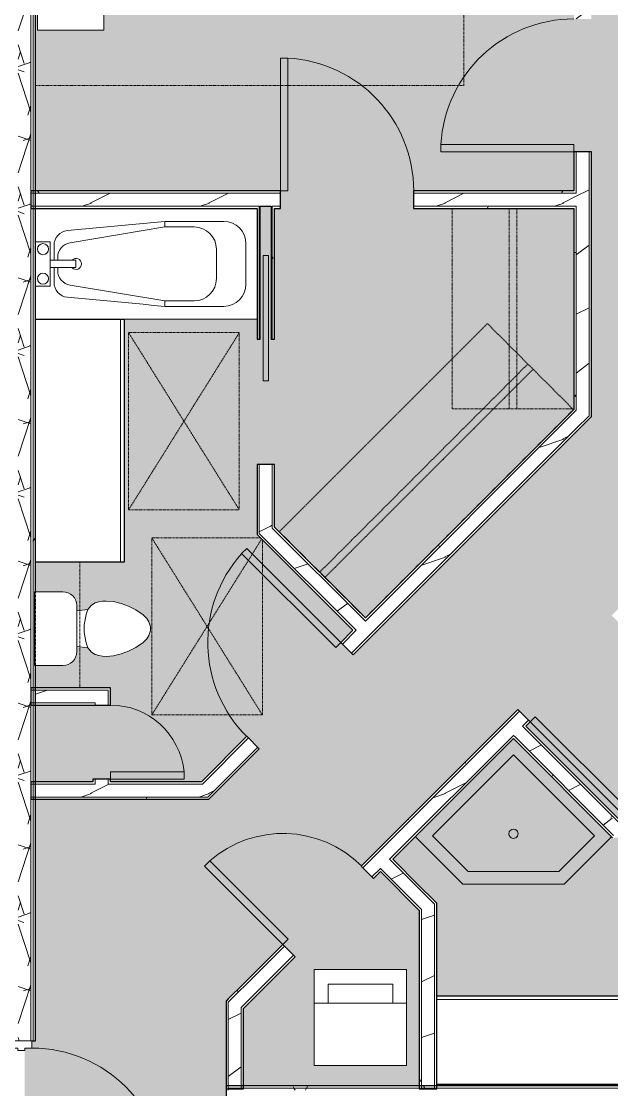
# Model space of a CAD drawing. Header units: inches. Extents: x -4830 to -235, y 9551 to 12852.
# Drawn here: x -2514 to -2354, y 10417.7 to 10707.1 of the extents above; entities that cross this region are included whole.
import ezdxf

# ---------------------------------------------------------------- set-up
doc = ezdxf.new("R2010")
doc.units = ezdxf.units.IN
doc.header["$MEASUREMENT"] = 0
doc.linetypes.add('Dash', pattern=[0.25, 0.125, -0.125])
for name, color, linetype, lineweight in [('0-1', 7, 'Continuous', 5), ('0-2', 7, 'Continuous', 9), ('0-3', 8, 'Continuous', 9), ('A-AREA-PATT-2', 254, 'Continuous', 9), ('A-DOOR-1', 7, 'Continuous', 9), ('A-DOOR-2', 50, 'Continuous', 13), ('A-DOOR-FRAM-1', 50, 'Continuous', 13), ('A-GENM-HDLN-1', 7, 'Dash', 9), ('A-WALL-1', 250, 'Continuous', 25), ('A-WALL-2', 7, 'Continuous', 9), ('A-WALL-PATT-1', 7, 'Continuous', 9), ('A-WALL-PATT-2', 8, 'Continuous', 9), ('A-WALL-PATT-3', 253, 'Continuous', 9), ('I-FURN-1', 7, 'Continuous', 9), ('I-FURN-HDLN-1', 7, 'Dash', 9), ('I-WALL-1', 250, 'Continuous', 25), ('P-SANR-FIXT-1', 7, 'Continuous', 9), ('Q-CASE-1', 250, 'Continuous', 25), ('Q-CASE-2', 7, 'Continuous', 9), ('Q-CASE-HDLN-1', 7, 'Dash', 9)]:
    doc.layers.add(name, color=color, linetype=linetype, lineweight=lineweight)
pattern_1 = [(216.87, (12.795, 31.987), (95.9612857, 63.9749714), [15.994, -143.942]), (206.565, (31.987, 22.391), (-31.986981, -31.986924), [35.763, -35.763]), (198.435, (31.987, 6.397), (-63.974746, -31.987128), [20.231, -80.922])]
pattern_2 = [(0, (0, 0), (61.44, 15.36), [2.534, -43.546, 2.534, -43.546, -245.76]), (0, (0, 0), (61.44, 15.36), [-92.16, 2.534, -89.626, 2.534, -43.546, -107.52]), (0, (0, 0), (61.44, 15.36), [-230.4, 2.534, -28.186, 2.534, -74.266]), (120, (23.04, 7.68), (-44.02215, 45.5286), [2.534, -43.546, 2.534, -43.546, -245.76]), (120, (23.04, 7.68), (-44.02215, 45.5286), [-92.16, 2.534, -89.626, 2.534, -43.546, -107.52]), (120, (23.04, 7.68), (-44.02215, 45.5286), [-230.4, 2.534, -28.186, 2.534, -74.266]), (240, (30.72, 38.4), (-17.41785, -60.8886), [2.534, -43.546, 2.534, -43.546, -245.76]), (240, (30.72, 38.4), (-17.41785, -60.8886), [-92.16, 2.534, -89.626, 2.534, -43.546, -107.52]), (240, (30.72, 38.4), (-17.41785, -60.8886), [-230.4, 2.534, -28.186, 2.534, -74.266])]

# ---------------------------------------------------------------- blocks, each defined once
blk = doc.blocks.new('Single-Flush - 36_ x 84_-1372824-FLOOR PLAN - 3RD FLOOR')
at = {"layer": 'A-DOOR-1'}
blk.add_arc((18, -2.38), 36.07, 180, 266.8211, dxfattribs=at)
at = {"layer": 'A-DOOR-2'}
for p, q in [((16, -2.38), (16, -38.39)), ((18, -2.38), (16, -2.38)), ((18, -2.38), (18, -38.39)), ((18, -38.39), (16, -38.39))]:
    blk.add_line(p, q, dxfattribs=at)
blk = doc.blocks.new('OD_CW_Base Cabinet - OD_CW_Base Cabinet-1866993-FLOOR PLAN - 3RD FLOOR')
at = {"layer": 'Q-CASE-1'}
for p, q in [((0.74, -24), (0.74, 0)), ((0.74, 0), (53.33, 0)), ((53.33, 0), (53.33, -24)), ((53.33, -24), (0.74, -24))]:
    blk.add_line(p, q, dxfattribs=at)
at = {"layer": 'Q-CASE-2'}
for p, q in [((0.74, -1), (0.74, 0)), ((0.74, 0), (53.33, 0)), ((53.33, -1), (0.74, -1)), ((0.74, -24), (0.74, -1)), ((0.74, -1), (53.33, -1)), ((53.33, 0), (53.33, -1)), ((53.33, -1), (53.33, -24)), ((53.33, -24), (0.74, -24))]:
    blk.add_line(p, q, dxfattribs=at)
blk = doc.blocks.new('Shower Base-Corner - 38_ x 38_-1684436-FLOOR PLAN - 3RD FLOOR')
at = {"layer": 'P-SANR-FIXT-1'}
for p, q in [((0.4, 38), (18.62, 38)), ((18.62, 38), (38, 18.62)), ((3.49, 34.51), (17.18, 34.51)), ((3.49, 3.49), (3.49, 34.51)), ((17.18, 34.51), (34.51, 17.18)), ((38, 18.62), (38, 0.4)), ((34.51, 17.18), (34.51, 3.49)), ((34.51, 3.49), (3.49, 3.49))]:
    blk.add_line(p, q, dxfattribs=at)
for start, end in [(360, 180), (180, 0)]:
    blk.add_arc((18.62, 18.62), 1.25, start, end, dxfattribs=at)
blk = doc.blocks.new('Stacked Washer and Dryer - 26_x25_ - Private-1352637-FLOOR PLAN - 3RD FLOOR')
at = {"layer": 'P-SANR-FIXT-1'}
for p, q in [((0, 12.5), (26, 12.5)), ((0, 12.5), (0, -12.5)), ((16.90625, 12.5), (16.90625, -12.5)), ((26, 12.5), (26, -12.5)), ((16.90625, 8.75), (22.09375, 8.75)), ((22.09375, 8.75), (22.09375, -8.75)), ((22.09375, -8.75), (16.90625, -8.75)), ((26, -12.5), (0, -12.5))]:
    blk.add_line(p, q, dxfattribs=at)
blk = doc.blocks.new('Bath Tub - Maestro - 60_x30_-V44-FLOOR PLAN - 3RD FLOOR')
at = {"layer": 'P-SANR-FIXT-1'}
for p, q in [((35, -5), (9.35, -9.26)), ((35, -3.5), (51, -3.5)), ((35, -5), (35, -3.5)), ((43, -5), (35, -5)), ((4, -9), (0, -9)), ((4, -14), (4, -9)), ((5, -14), (5, -9.96)), ((49, -19), (49, -11)), ((57, -9.5), (57, -20.5)), ((4, -16), (4, -14)), ((4, -14), (10.94, -14)), ((6, -13.2), (6, -14)), ((10.94, -16), (10.94, -14)), ((4, -21), (4, -16)), ((10.94, -16), (4, -16)), ((5, -20.04), (5, -16)), ((6, -16), (6, -16.8)), ((0, -21), (4, -21)), ((9.35, -20.74), (35, -25)), ((35, -25), (35, -26.5)), ((35, -25), (43, -25)), ((51, -26.5), (35, -26.5)), ((24, -30), (60, -30))]:
    blk.add_line(p, q, dxfattribs=at)
at = {"layer": 'P-SANR-FIXT-1', "flags": 128}
for points in [[(8.63, -5.97), (11.56, -5.7), (14.49, -5.42), (17.42, -5.15), (20.35, -4.87), (23.28, -4.6), (26.21, -4.32), (29.14, -4.05), (32.07, -3.77), (35, -3.5)], [(35, -26.5), (32.07, -26.23), (29.14, -25.95), (26.21, -25.68), (23.28, -25.4), (20.35, -25.13), (17.42, -24.85), (14.49, -24.58), (11.56, -24.3), (8.63, -24.03)]]:
    blk.add_lwpolyline(points, dxfattribs=at)
at = {"layer": 'P-SANR-FIXT-1'}
for centre, radius, start, end in [((43, -11), 6, 360, 90), ((51, -9.5), 6, 0, 90), ((9, -9.96), 4, 95.3558, 180), ((2, -11), 1.5, 0, 180), ((2, -11), 1.5, 180, 360), ((10, -13.2), 4, 99.4223, 180), ((10.94, -15), 1.5, 0, 135), ((10, -16.8), 4, 180, 260.5777), ((10.94, -15), 1.5, 225, 360), ((2, -19), 1.5, 0, 180), ((2, -19), 1.5, 180, 360), ((9, -20.04), 4, 180, 264.6442), ((43, -19), 6, 270, 0), ((51, -20.5), 6, 270, 0)]:
    blk.add_arc(centre, radius, start, end, dxfattribs=at)
blk = doc.blocks.new('Single-Flush - 36_ x 84_-1372839-FLOOR PLAN - 3RD FLOOR')
at = {"layer": 'A-DOOR-1'}
blk.add_arc((18, 2.37), 36.07, 93.1789, 180, dxfattribs=at)
at = {"layer": 'A-DOOR-2'}
for p, q in [((16, 2.37), (16, 38.39)), ((18, 38.39), (16, 38.39)), ((18, 2.37), (18, 38.39)), ((18, 2.37), (16, 2.37))]:
    blk.add_line(p, q, dxfattribs=at)
blk = doc.blocks.new('Toilet-Domestic-3D - Toilet-Domestic-3D-1352612-FLOOR PLAN - 3RD FLOOR')
at = {"layer": 'P-SANR-FIXT-1'}
for p, q in [((-9.98, 19.48), (9.98, 19.48)), ((-9.98, 11.75), (-9.98, 19.48)), ((9.98, 19.48), (9.98, 11.75)), ((6.25, 8.02), (-6.25, 8.02)), ((-4.86, 8.02), (-5.21, 5)), ((-1, 6), (-3.84, 5.5)), ((1, 6), (-1, 6)), ((3.84, 5.5), (1, 6)), ((4.86, 8.02), (5.21, 5)), ((-6.97, 3), (-7.24, 2)), ((-6.4, 4), (-6.97, 3)), ((-5.21, 5), (-6.4, 4)), ((-3.84, 5.5), (-5.21, 5)), ((5.21, 5), (3.84, 5.5)), ((6.4, 4), (5.21, 5)), ((6.97, 3), (6.4, 4)), ((7.24, 2), (6.97, 3)), ((-7.41, 1), (-7.5, 0)), ((-7.24, 2), (-7.41, 1)), ((7.41, 1), (7.24, 2)), ((7.5, 0), (7.41, 1)), ((-7.5, 0), (-7.33, -1.99)), ((-7.33, -1.99), (-6.79, -4)), ((6.79, -4), (7.33, -1.99)), ((7.33, -1.99), (7.5, 0)), ((-6.79, -4), (-6.06, -6)), ((6.06, -6), (6.79, -4)), ((-6.06, -6), (-5.13, -8)), ((-5.13, -8), (-3.74, -10)), ((3.74, -10), (5.13, -8)), ((5.13, -8), (6.06, -6)), ((-3.74, -10), (-2.74, -11)), ((-2.74, -11), (-1.87, -11.5)), ((-1.87, -11.5), (-0.5, -12)), ((0.5, -12), (1.87, -11.5)), ((1.87, -11.5), (2.74, -11)), ((2.74, -11), (3.74, -10)), ((-0.5, -12), (0.5, -12))]:
    blk.add_line(p, q, dxfattribs=at)
for centre, start, end in [((-6.25, 11.75), 180, 270), ((6.25, 11.75), 270, 360)]:
    blk.add_arc(centre, 3.73, start, end, dxfattribs=at)
blk = doc.blocks.new('OD_CW_Upper Cabinet - OD_CW_Upper Cabinet-1867077-FLOOR PLAN - 3RD FLOOR')
at = {"layer": 'Q-CASE-HDLN-1'}
for p, q in [((0.74, -24), (0.74, -12)), ((0.74, -12), (34.74, -12)), ((34.74, -12), (34.74, -24)), ((34.74, -24), (0.74, -24))]:
    blk.add_line(p, q, dxfattribs=at)
blk = doc.blocks.new('OD_CW_Base Cabinet - OD_CW_Base Cabinet-1833608-FLOOR PLAN - 3RD FLOOR')
at = {"layer": 'Q-CASE-1'}
for p, q in [((0.74, -24), (0.74, 0)), ((0.74, 0), (66.57, 0)), ((66.57, 0), (66.57, -24)), ((66.57, -24), (0.74, -24))]:
    blk.add_line(p, q, dxfattribs=at)
at = {"layer": 'Q-CASE-2'}
for p, q in [((0.74, -1), (0.74, 0)), ((0.74, 0), (66.57, 0)), ((66.57, -1), (0.74, -1)), ((0.74, -24), (0.74, -1)), ((0.74, -1), (66.57, -1)), ((66.57, 0), (66.57, -1)), ((66.57, -1), (66.57, -24)), ((66.57, -24), (0.74, -24))]:
    blk.add_line(p, q, dxfattribs=at)
blk = doc.blocks.new('Pocket_Door_2385 - 34_ x 80_-1722096-FLOOR PLAN - 3RD FLOOR')
at = {"layer": 'A-DOOR-2'}
for p, q in [((-39.67, -0.75), (-39.67, 0.75)), ((-39.67, 0.75), (-5.67, 0.75)), ((-5.67, 0.75), (-5.67, -0.75)), ((-5.67, -0.75), (-39.67, -0.75))]:
    blk.add_line(p, q, dxfattribs=at)
blk = doc.blocks.new('OD_CW_Closet - OD_CW_Closet-1907192-FLOOR PLAN - 3RD FLOOR')
at = {"layer": 'Q-CASE-HDLN-1'}
for p, q in [((0.74, -24), (0.74, 9)), ((0.74, 9), (80.51, 9)), ((80.51, 9), (80.51, -24)), ((0.74, -6.5), (80.51, -6.5)), ((0.74, -8.5), (80.51, -8.5)), ((80.51, -24), (0.74, -24))]:
    blk.add_line(p, q, dxfattribs=at)
blk = doc.blocks.new('OD_CW_Closet - OD_CW_Closet-1862293-FLOOR PLAN - 3RD FLOOR')
at = {"layer": 'Q-CASE-HDLN-1'}
for p, q in [((0.74, -24), (0.74, 9)), ((0.74, 9), (55.04, 9)), ((55.04, 9), (55.04, -24)), ((0.74, -6.5), (55.04, -6.5)), ((0.74, -8.5), (55.04, -8.5)), ((55.04, -24), (0.74, -24))]:
    blk.add_line(p, q, dxfattribs=at)
blk = doc.blocks.new('ADA Clearances - 30_x48_-1721371-FLOOR PLAN - 3RD FLOOR')
at = {"layer": 'A-GENM-HDLN-1'}
for p, q in [((15, -24), (-15, 24)), ((-15, -24), (15, 24)), ((15, 24), (-15, 24)), ((-15, 24), (-15, -24)), ((15, -24), (15, 24)), ((-15, -24), (15, -24))]:
    blk.add_line(p, q, dxfattribs=at)
blk = doc.blocks.new('Single-Flush - 30_ x 84_-1789664-FLOOR PLAN - 3RD FLOOR')
at = {"layer": 'A-DOOR-1'}
blk.add_arc((15, -2.375), 30.067, 180, 266.18593, dxfattribs=at)
at = {"layer": 'A-DOOR-2'}
for p, q in [((13, -2.375), (13, -32.375)), ((15, -2.375), (13, -2.375)), ((15, -2.375), (15, -32.375)), ((15, -32.375), (13, -32.375))]:
    blk.add_line(p, q, dxfattribs=at)
blk = doc.blocks.new('ADA Clearances - 30_x48_-V63-FLOOR PLAN - 3RD FLOOR')
at = {"layer": 'A-GENM-HDLN-1'}
for p, q in [((15, -24), (-15, 24)), ((15, 24), (-15, 24)), ((-15, 24), (-15, -23.46)), ((-14.79, -23.67), (15, 24)), ((15, -24), (15, 24)), ((-14.46, -24), (15, -24))]:
    blk.add_line(p, q, dxfattribs=at)
blk = doc.blocks.new('Single-Flush - CLOSET-1720159-FLOOR PLAN - 3RD FLOOR')
at = {"layer": 'A-DOOR-1'}
blk.add_arc((10, 2.37), 20.07, 95.7201, 180, dxfattribs=at)
at = {"layer": 'A-DOOR-2'}
for p, q in [((8, 2.37), (8, 22.34)), ((10, 22.34), (8, 22.34)), ((10, 2.37), (10, 22.34)), ((10, 2.37), (8, 2.37))]:
    blk.add_line(p, q, dxfattribs=at)
blk = doc.blocks.new('Bed-Standard - King 78_ x 80_-1242963-FLOOR PLAN - 3RD FLOOR')
at = {"layer": 'I-FURN-1'}
for p, q in [((49.69, 38.2), (-28.31, 38.2)), ((-28.31, 38.2), (-28.31, -41.8)), ((49.69, -41.8), (49.69, 38.2)), ((-25.31, 36.2), (-25.31, 24.2)), ((-25.31, 36.2), (46.69, 36.2)), ((46.69, 36.2), (46.69, 24.2)), ((49.69, 24.2), (-28.31, 17.63)), ((-25.31, 24.2), (46.69, 24.2)), ((-28.31, -41.8), (49.69, -41.8))]:
    blk.add_line(p, q, dxfattribs=at)
at = {"layer": 'I-FURN-HDLN-1'}
for p, q in [((-64.31, 38.2), (-64.31, -77.8)), ((73.69, -77.8), (73.69, 38.2)), ((-64.31, -77.8), (73.69, -77.8))]:
    blk.add_line(p, q, dxfattribs=at)
blk = doc.blocks.new('Table-Night Stand - 18_ x 18_ x 24_-1352623-FLOOR PLAN - 3RD FLOOR')
at = {"layer": 'I-FURN-1'}
for p, q in [((18.15, 18), (0.15, 18)), ((0.15, 18), (0.15, 0)), ((18.15, 0), (18.15, 18)), ((0.15, 0), (18.15, 0))]:
    blk.add_line(p, q, dxfattribs=at)
blk = doc.blocks.new('CTR - 1st Phase - Unit Layouts_rvt-1-FLOOR PLAN - 3RD FLOOR')
at = {"layer": 'A-WALL-PATT-1'}
h = blk.add_hatch(dxfattribs=at)
h.set_pattern_fill('FP_1', color=256, style=0, pattern_type=2)
h.set_pattern_definition(pattern_2)
h.paths.add_polyline_path([(-2364.27, 10601.14), (-2363.65, 10601.77), (-2363.65, 10657.06), (-2364.27, 10657.06), (-2364.27, 10601.32)], flags=0)
h.paths.add_polyline_path([(-2363.65, 10660.56), (-2363.65, 10671.76), (-2364.27, 10671.76), (-2364.27, 10660.56), (-2364.12, 10660.56)], flags=0)
h.paths.add_polyline_path([(-2363.65, 10707.76), (-2363.65, 10843.14), (-2364.27, 10843.14), (-2364.27, 10707.76)], flags=0)
h = blk.add_hatch(dxfattribs=at)
h.set_pattern_fill('FP_1', color=256, style=0, pattern_type=2)
h.set_pattern_definition(pattern_2)
h.paths.add_polyline_path([(-2364.38, 10660.56), (-2364.27, 10660.56), (-2364.27, 10661.19), (-2407.75, 10661.19), (-2407.75, 10660.56), (-2390.62, 10660.56)], flags=0)
h.paths.add_polyline_path([(-2476.81, 10660.56), (-2443.75, 10660.56), (-2443.75, 10661.19), (-2510.12, 10661.18), (-2510.12, 10660.56)], flags=0)
h = blk.add_hatch(dxfattribs=at)
h.set_pattern_fill('FP_1', color=256, style=0, pattern_type=2)
h.set_pattern_definition(pattern_2)
h.paths.add_polyline_path([(-2365.7, 10656.44), (-2364.27, 10656.44), (-2364.27, 10657.06), (-2407.75, 10657.06), (-2407.75, 10656.44), (-2365.96, 10656.44)], flags=0)
h.paths.add_polyline_path([(-2449.5, 10656.44), (-2449.5, 10657.06), (-2510.12, 10657.05), (-2510.12, 10656.44), (-2450.12, 10656.44)], flags=0)
h.paths.add_polyline_path([(-2444.66, 10656.44), (-2443.75, 10656.44), (-2443.75, 10657.06), (-2446, 10657.06), (-2446, 10656.44), (-2445.37, 10656.44)], flags=0)
h = blk.add_hatch(dxfattribs=at)
h.set_pattern_fill('FP_1', color=256, style=0, pattern_type=2)
h.set_pattern_definition(pattern_2)
h.paths.add_polyline_path([(-2445.37, 10570.14), (-2445.37, 10587.06), (-2446, 10587.06), (-2446, 10570.76)], flags=0)
h.paths.add_polyline_path([(-2446, 10621.06), (-2445.37, 10621.06), (-2445.37, 10656.44), (-2446, 10656.44), (-2446, 10624.83)], flags=0)
h = blk.add_hatch(dxfattribs=at)
h.set_pattern_fill('FP_1', color=256, style=0, pattern_type=2)
h.set_pattern_definition(pattern_2)
h.paths.add_polyline_path([(-2465.18, 10500.5), (-2464.92, 10500.5), (-2452.41, 10513.01), (-2452.85, 10513.45), (-2465.8, 10500.5)], flags=0)
h.paths.add_polyline_path([(-2426.96, 10538.46), (-2423.24, 10542.17), (-2423.69, 10542.62), (-2427.4, 10538.9)], flags=0)
h.paths.add_polyline_path([(-2420.77, 10544.65), (-2364.27, 10601.14), (-2364.27, 10602.03), (-2421.21, 10545.09)], flags=0)
h = blk.add_hatch(dxfattribs=at)
h.set_pattern_fill('FP_1', color=256, style=0, pattern_type=2)
h.set_pattern_definition(pattern_2)
h.paths.add_polyline_path([(-2457.9, 10441.41), (-2442.67, 10456.63), (-2443.11, 10457.07), (-2457.9, 10442.29), (-2457.9, 10441.66)], flags=0)
h.paths.add_polyline_path([(-2421.46, 10477.85), (-2379.05, 10520.25), (-2379.49, 10520.7), (-2421.9, 10478.29)], flags=0)
h.paths.add_polyline_path([(-2353.59, 10545.71), (-2310.17, 10589.13), (-2311.06, 10589.13), (-2354.04, 10546.15)], flags=0)
h = blk.add_hatch(dxfattribs=at)
h.set_pattern_fill('FP_1', color=256, style=0, pattern_type=2)
h.set_pattern_definition(pattern_2)
h.paths.add_polyline_path([(-2352.89, 10485.96), (-2380.2, 10513.27), (-2380.64, 10512.83), (-2353.77, 10485.96), (-2353.51, 10485.96)], flags=0)
h = blk.add_hatch(dxfattribs=at)
h.set_pattern_fill('FP_1', color=256, style=0, pattern_type=2)
h.set_pattern_definition(pattern_2)
h.paths.add_polyline_path([(-2464.09, 10496.38), (-2463.47, 10497), (-2510.12, 10496.98), (-2510.12, 10496.38), (-2464.92, 10496.38)], flags=0)
h = blk.add_hatch(dxfattribs=at)
h.set_pattern_fill('FP_1', color=256, style=0, pattern_type=2)
h.set_pattern_definition(pattern_2)
h.paths.add_polyline_path([(-2405.53, 10418.79), (-2405.53, 10466.52), (-2406.16, 10467.14), (-2406.16, 10418.79), (-2405.55, 10418.79)], flags=0)
at = {"layer": 'A-WALL-PATT-2'}
h = blk.add_hatch(dxfattribs=at)
h.set_pattern_fill('FP_2', color=256, style=0, pattern_type=2)
h.set_pattern_definition(pattern_1)
h.paths.add_polyline_path([(-2363.65, 10596.82), (-2360.15, 10600.32), (-2360.15, 10671.76), (-2363.65, 10671.76), (-2363.65, 10600.06)], flags=0)
h.paths.add_polyline_path([(-2360.15, 10707.76), (-2360.15, 10843.14), (-2363.65, 10843.14), (-2363.65, 10707.76)], flags=0)
h = blk.add_hatch(dxfattribs=at)
h.set_pattern_fill('FP_2', color=256, style=0, pattern_type=2)
h.set_pattern_definition(pattern_1)
h.paths.add_polyline_path([(-2365.72, 10657.06), (-2363.65, 10657.07), (-2363.65, 10660.56), (-2407.75, 10660.56), (-2407.75, 10657.06), (-2391.73, 10657.06)], flags=0)
h.paths.add_polyline_path([(-2449.25, 10657.06), (-2443.75, 10657.06), (-2443.75, 10660.56), (-2510.12, 10660.49), (-2510.12, 10657.06), (-2449.5, 10657.06)], flags=0)
h = blk.add_hatch(dxfattribs=at)
h.set_pattern_fill('FP_2', color=256, style=0, pattern_type=2)
h.set_pattern_definition(pattern_1)
h.paths.add_polyline_path([(-2446, 10569.88), (-2446, 10587.06), (-2449.5, 10587.06), (-2449.5, 10573.38), (-2446.26, 10570.14)], flags=0)
h.paths.add_polyline_path([(-2446, 10621.06), (-2446, 10657.06), (-2446.25, 10657.06), (-2446.25, 10621.06)], flags=0)
h.paths.add_polyline_path([(-2449.5, 10621.06), (-2449.25, 10621.06), (-2449.25, 10657.06), (-2449.5, 10657.06), (-2449.5, 10622.17)], flags=0)
h = blk.add_hatch(dxfattribs=at)
h.set_pattern_fill('FP_2', color=256, style=0, pattern_type=2)
h.set_pattern_definition(pattern_1)
h.paths.add_polyline_path([(-2463.47, 10497), (-2449.94, 10510.53), (-2452.41, 10513.01), (-2468.42, 10497), (-2464.92, 10497)], flags=0)
h.paths.add_polyline_path([(-2424.48, 10535.99), (-2363.65, 10596.82), (-2363.65, 10601.77), (-2426.96, 10538.46)], flags=0)
h = blk.add_hatch(dxfattribs=at)
h.set_pattern_fill('FP_2', color=256, style=0, pattern_type=2)
h.set_pattern_definition(pattern_1)
h.paths.add_polyline_path([(-2454.4, 10439.96), (-2440.2, 10454.16), (-2442.67, 10456.63), (-2454.4, 10444.91), (-2454.4, 10440.58)], flags=0)
h.paths.add_polyline_path([(-2418.98, 10475.37), (-2376.58, 10517.78), (-2379.05, 10520.25), (-2421.46, 10477.85), (-2419.94, 10476.33)], flags=0)
h.paths.add_polyline_path([(-2351.12, 10543.23), (-2308.75, 10585.63), (-2313.67, 10585.63), (-2353.59, 10545.71), (-2351.57, 10543.68)], flags=0)
h = blk.add_hatch(dxfattribs=at)
h.set_pattern_fill('FP_2', color=256, style=0, pattern_type=2)
h.set_pattern_definition(pattern_1)
h.paths.add_polyline_path([(-2423.24, 10542.17), (-2420.77, 10544.65), (-2449.5, 10573.38), (-2449.5, 10568.43), (-2423.36, 10542.29)], flags=0)
h = blk.add_hatch(dxfattribs=at)
h.set_pattern_fill('FP_2', color=256, style=0, pattern_type=2)
h.set_pattern_definition(pattern_1)
h.paths.add_polyline_path([(-2490.47, 10522.49), (-2490.47, 10525.99), (-2510.12, 10525.99), (-2510.12, 10522.49), (-2493.97, 10522.49)], flags=0)
h = blk.add_hatch(dxfattribs=at)
h.set_pattern_fill('FP_2', color=256, style=0, pattern_type=2)
h.set_pattern_definition(pattern_1)
h.paths.add_polyline_path([(-2351.81, 10486.59), (-2348.56, 10486.59), (-2378.17, 10516.19), (-2380.64, 10513.71), (-2353.51, 10486.59), (-2352.06, 10486.59)], flags=0)
h = blk.add_hatch(dxfattribs=at)
h.set_pattern_fill('FP_2', color=256, style=0, pattern_type=2)
h.set_pattern_definition(pattern_1)
h.paths.add_polyline_path([(-2468.42, 10497), (-2464.92, 10500.5), (-2510.12, 10500.5), (-2510.12, 10497), (-2469.3, 10497)], flags=0)
h = blk.add_hatch(dxfattribs=at)
h.set_pattern_fill('FP_2', color=256, style=0, pattern_type=2)
h.set_pattern_definition(pattern_1)
h.paths.add_polyline_path([(-2405.53, 10466.52), (-2405.53, 10471.47), (-2414.21, 10480.14), (-2416.68, 10477.67), (-2406.16, 10467.14)], flags=0)
h = blk.add_hatch(dxfattribs=at)
h.set_pattern_fill('FP_2', color=256, style=0, pattern_type=2)
h.set_pattern_definition(pattern_1)
h.paths.add_polyline_path([(-2405.53, 10418.79), (-2402.03, 10418.79), (-2402.03, 10467.97), (-2405.53, 10471.47), (-2405.53, 10423.01)], flags=0)
h = blk.add_hatch(dxfattribs=at)
h.set_pattern_fill('FP_2', color=256, style=0, pattern_type=2)
h.set_pattern_definition(pattern_1)
h.paths.add_polyline_path([(-2457.9, 10417.91), (-2457.65, 10417.91), (-2457.9, 10418.16)], flags=0)
h.paths.add_polyline_path([(-2457.9, 10418.79), (-2454.4, 10418.79), (-2454.4, 10444.91), (-2457.9, 10441.41), (-2457.9, 10423.01)], flags=0)
at = {"layer": 'A-WALL-1'}
for p, q in [((-2359.52, 10671.76), (-2364.27, 10671.76)), ((-2364.27, 10671.76), (-2364.27, 10661.19)), ((-2359.52, 10600.06), (-2359.52, 10671.76)), ((-2443.75, 10661.19), (-2511.37, 10661.19)), ((-2511.37, 10661.19), (-2511.37, 10656.44)), ((-2443.75, 10656.44), (-2443.75, 10661.19)), ((-2364.27, 10661.19), (-2407.75, 10661.19)), ((-2407.75, 10661.19), (-2407.75, 10656.44)), ((-2449.25, 10656.44), (-2449.25, 10657.06)), ((-2449.25, 10657.06), (-2446.25, 10657.06)), ((-2446.25, 10657.06), (-2446.25, 10656.44)), ((-2511.37, 10656.44), (-2450.12, 10656.44)), ((-2450.12, 10656.44), (-2450.12, 10621.06)), ((-2449.25, 10621.06), (-2449.25, 10656.44)), ((-2446.25, 10656.44), (-2446.25, 10621.06)), ((-2445.37, 10656.44), (-2443.75, 10656.44)), ((-2445.37, 10621.06), (-2445.37, 10656.44)), ((-2407.75, 10656.44), (-2364.27, 10656.44)), ((-2364.27, 10656.44), (-2364.27, 10602.03)), ((-2450.12, 10621.06), (-2449.25, 10621.06)), ((-2446.25, 10621.06), (-2445.37, 10621.06)), ((-2364.27, 10602.03), (-2420.77, 10545.53)), ((-2364.27, 10595.31), (-2360.15, 10599.44)), ((-2360.15, 10599.44), (-2359.52, 10600.06)), ((-2424.04, 10535.55), (-2364.27, 10595.31)), ((-2445.37, 10587.06), (-2450.12, 10587.06)), ((-2450.12, 10587.06), (-2450.12, 10574.89)), ((-2445.37, 10570.14), (-2445.37, 10587.06)), ((-2450.12, 10574.89), (-2450.12, 10569.05)), ((-2420.77, 10545.53), (-2445.37, 10570.14)), ((-2450.12, 10569.05), (-2450.12, 10568.17)), ((-2450.12, 10568.17), (-2424.13, 10542.17)), ((-2424.13, 10542.17), (-2427.4, 10538.9)), ((-2427.4, 10538.9), (-2424.04, 10535.55)), ((-2489.84, 10526.61), (-2511.37, 10526.61)), ((-2511.37, 10526.61), (-2511.37, 10521.86)), ((-2489.84, 10525.99), (-2489.84, 10526.61)), ((-2489.84, 10521.86), (-2489.84, 10525.99)), ((-2511.37, 10521.86), (-2494.59, 10521.86)), ((-2494.59, 10521.86), (-2494.59, 10521.85)), ((-2494.59, 10521.85), (-2489.84, 10521.85)), ((-2489.84, 10521.85), (-2489.84, 10521.86)), ((-2379.49, 10520.7), (-2421.9, 10478.29)), ((-2376.13, 10517.34), (-2379.49, 10520.7)), ((-2377.28, 10516.19), (-2376.13, 10517.34)), ((-2351.81, 10490.71), (-2377.28, 10516.19)), ((-2452.85, 10513.45), (-2465.18, 10501.13)), ((-2449.5, 10510.09), (-2452.85, 10513.45)), ((-2413.33, 10480.14), (-2380.64, 10512.83)), ((-2380.64, 10512.83), (-2353.77, 10485.96)), ((-2463.21, 10496.38), (-2449.5, 10510.09)), ((-2494.59, 10501.13), (-2511.37, 10501.13)), ((-2511.37, 10501.13), (-2511.37, 10496.38)), ((-2489.84, 10501.85), (-2494.59, 10501.85)), ((-2494.59, 10501.85), (-2494.59, 10501.13)), ((-2489.84, 10501.13), (-2489.84, 10501.85)), ((-2465.18, 10501.13), (-2489.84, 10501.13)), ((-2511.37, 10496.38), (-2469.93, 10496.38)), ((-2469.93, 10496.38), (-2464.09, 10496.38)), ((-2464.09, 10496.38), (-2463.21, 10496.38)), ((-2406.16, 10472.98), (-2413.33, 10480.14)), ((-2421.9, 10478.29), (-2418.54, 10474.93)), ((-2418.54, 10474.93), (-2416.68, 10476.79)), ((-2416.68, 10476.79), (-2406.16, 10466.26)), ((-2402.03, 10468.85), (-2406.16, 10472.98)), ((-2401.41, 10468.23), (-2402.03, 10468.85)), ((-2406.16, 10466.26), (-2406.16, 10417.91)), ((-2401.41, 10443.16), (-2401.41, 10468.23)), ((-2443.11, 10457.07), (-2453.77, 10446.41)), ((-2439.75, 10453.72), (-2443.11, 10457.07)), ((-2453.77, 10439.7), (-2439.75, 10453.72)), ((-2453.77, 10446.41), (-2457.9, 10442.29)), ((-2457.9, 10442.29), (-2458.52, 10441.66)), ((-2458.52, 10441.66), (-2458.52, 10417.91)), ((-2453.77, 10417.91), (-2453.77, 10439.7)), ((-2401.41, 10417.91), (-2401.41, 10419.16)), ((-2458.52, 10417.91), (-2453.77, 10417.91)), ((-2406.16, 10417.91), (-2401.41, 10417.91))]:
    blk.add_line(p, q, dxfattribs=at)
at = {"layer": 'A-WALL-2'}
for p, q in [((-2363.65, 10671.76), (-2363.65, 10660.56)), ((-2360.15, 10671.76), (-2360.15, 10600.32)), ((-2443.75, 10660.56), (-2511.37, 10660.56)), ((-2364.27, 10660.56), (-2407.75, 10660.56)), ((-2364.27, 10660.56), (-2363.65, 10660.56)), ((-2449.5, 10657.06), (-2511.37, 10657.06)), ((-2449.5, 10657.06), (-2449.5, 10656.44)), ((-2443.75, 10657.06), (-2446, 10657.06)), ((-2446, 10657.06), (-2446, 10656.44)), ((-2364.27, 10657.06), (-2407.75, 10657.06)), ((-2364.27, 10657.06), (-2363.65, 10657.06)), ((-2363.65, 10657.06), (-2363.65, 10601.77)), ((-2449.5, 10656.44), (-2449.5, 10621.06)), ((-2446, 10656.44), (-2446, 10621.06)), ((-2363.65, 10601.77), (-2364.27, 10601.14)), ((-2364.27, 10601.14), (-2420.77, 10544.65)), ((-2360.15, 10600.32), (-2363.65, 10596.82)), ((-2364.27, 10596.2), (-2424.48, 10535.99)), ((-2363.65, 10596.82), (-2364.27, 10596.2)), ((-2449.5, 10587.06), (-2449.5, 10574.26)), ((-2446, 10587.06), (-2446, 10570.76)), ((-2449.5, 10573.38), (-2449.5, 10574.26)), ((-2449.5, 10568.43), (-2449.5, 10573.38)), ((-2446, 10569.88), (-2446, 10570.76)), ((-2446, 10569.88), (-2421.21, 10545.09)), ((-2449.5, 10568.43), (-2423.69, 10542.62)), ((-2421.21, 10545.09), (-2420.77, 10544.65)), ((-2423.24, 10542.17), (-2426.96, 10538.46)), ((-2423.69, 10542.62), (-2423.24, 10542.17)), ((-2511.37, 10525.99), (-2490.47, 10525.99)), ((-2490.47, 10525.99), (-2490.47, 10522.49)), ((-2511.37, 10522.49), (-2493.97, 10522.49)), ((-2493.97, 10522.49), (-2493.97, 10521.86)), ((-2493.97, 10521.86), (-2493.97, 10521.85)), ((-2490.47, 10522.49), (-2490.47, 10521.86)), ((-2490.47, 10521.86), (-2490.47, 10521.85)), ((-2379.05, 10520.25), (-2421.46, 10477.85)), ((-2376.58, 10517.78), (-2378.17, 10516.19)), ((-2378.17, 10516.19), (-2377.72, 10515.75)), ((-2352.06, 10490.09), (-2377.72, 10515.75)), ((-2452.41, 10513.01), (-2464.92, 10500.5)), ((-2380.64, 10513.71), (-2414.21, 10480.14)), ((-2380.64, 10513.71), (-2380.2, 10513.27)), ((-2353.51, 10486.59), (-2380.2, 10513.27)), ((-2449.94, 10510.53), (-2463.47, 10497)), ((-2493.97, 10500.5), (-2511.37, 10500.5)), ((-2493.97, 10501.85), (-2493.97, 10501.13)), ((-2493.97, 10501.13), (-2493.97, 10500.5)), ((-2490.47, 10501.85), (-2490.47, 10501.13)), ((-2490.47, 10501.13), (-2490.47, 10500.5)), ((-2465.8, 10500.5), (-2490.47, 10500.5)), ((-2464.92, 10500.5), (-2465.8, 10500.5)), ((-2469.3, 10497), (-2511.37, 10497)), ((-2468.42, 10497), (-2469.3, 10497)), ((-2463.47, 10497), (-2468.42, 10497)), ((-2414.21, 10480.14), (-2413.77, 10479.7)), ((-2416.68, 10477.67), (-2418.98, 10475.37)), ((-2416.68, 10477.67), (-2416.24, 10477.23)), ((-2406.16, 10467.14), (-2416.24, 10477.23)), ((-2406.16, 10472.09), (-2413.77, 10479.7)), ((-2406.16, 10472.09), (-2405.53, 10471.47)), ((-2405.53, 10471.47), (-2402.03, 10467.97)), ((-2406.16, 10467.14), (-2405.53, 10466.52)), ((-2405.53, 10466.52), (-2405.53, 10417.91)), ((-2402.03, 10467.97), (-2402.03, 10417.91)), ((-2442.67, 10456.63), (-2453.77, 10445.53)), ((-2440.2, 10454.16), (-2453.77, 10440.58)), ((-2454.4, 10444.91), (-2453.77, 10445.53)), ((-2457.9, 10441.41), (-2454.4, 10444.91)), ((-2457.9, 10441.41), (-2457.9, 10417.91)), ((-2454.4, 10439.96), (-2453.77, 10440.58)), ((-2454.4, 10439.96), (-2454.4, 10417.91))]:
    blk.add_line(p, q, dxfattribs=at)
at = {"layer": '0-2'}
for name, p, rotation in [('Bed-Standard - King 78_ x 80_-1242963-FLOOR PLAN - 3RD FLOOR', (-2471.92, 10754.04), 89.99999999961881), ('Table-Night Stand - 18_ x 18_ x 24_-1352623-FLOOR PLAN - 3RD FLOOR', (-2491.62, 10704.65), 89.99999999961881), ('Single-Flush - 36_ x 84_-1372824-FLOOR PLAN - 3RD FLOOR', (-2361.9, 10689.76), 269.9999999999788), ('Single-Flush - 36_ x 84_-1372824-FLOOR PLAN - 3RD FLOOR', (-2425.75, 10658.81), 180), ('OD_CW_Closet - OD_CW_Closet-1862293-FLOOR PLAN - 3RD FLOOR', (-2388.27, 10601.39), 89.99999999997495), ('Pocket_Door_2385 - 34_ x 80_-1722096-FLOOR PLAN - 3RD FLOOR', (-2447.75, 10604.06), 269.9999999999695), ('OD_CW_Base Cabinet - OD_CW_Base Cabinet-1833608-FLOOR PLAN - 3RD FLOOR', (-2486.12, 10627.18), 269.9999999999662), ('OD_CW_Closet - OD_CW_Closet-1907192-FLOOR PLAN - 3RD FLOOR', (-2438.26, 10561.98), 44.99999999997648), ('ADA Clearances - 30_x48_-1721371-FLOOR PLAN - 3RD FLOOR', (-2469.92, 10598.81), 180), ('ADA Clearances - 30_x48_-V63-FLOOR PLAN - 3RD FLOOR', (-2463.65, 10543.23), 180), ('Single-Flush - 36_ x 84_-1372839-FLOOR PLAN - 3RD FLOOR', (-2438.45, 10524.5), 44.99999999997586), ('OD_CW_Upper Cabinet - OD_CW_Upper Cabinet-1867077-FLOOR PLAN - 3RD FLOOR', (-2486.12, 10561.35), 269.9999999999745), ('Toilet-Domestic-3D - Toilet-Domestic-3D-1352612-FLOOR PLAN - 3RD FLOOR', (-2490.95, 10542.61), 89.9999999999837), ('Single-Flush - 36_ x 84_-1372839-FLOOR PLAN - 3RD FLOOR', (-2365.08, 10531.74), 224.999999999989), ('Single-Flush - CLOSET-1720159-FLOOR PLAN - 3RD FLOOR', (-2492.22, 10511.85), 269.9999999999479), ('Shower Base-Corner - 38_ x 38_-1684436-FLOOR PLAN - 3RD FLOOR', (-2380.64, 10513.39), 224.9999999999563), ('Single-Flush - 30_ x 84_-1789664-FLOOR PLAN - 3RD FLOOR', (-2430.83, 10466), 224.999999999989), ('Stacked Washer and Dryer - 26_x25_ - Private-1352637-FLOOR PLAN - 3RD FLOOR', (-2422.1, 10424.25), 89.9999999999749)]:
    blk.add_blockref(name, p, dxfattribs=dict(at, rotation=rotation))
for name, p in [('Bath Tub - Maestro - 60_x30_-V44-FLOOR PLAN - 3RD FLOOR', (-2510.12, 10656.44)), ('OD_CW_Base Cabinet - OD_CW_Base Cabinet-1866993-FLOOR PLAN - 3RD FLOOR', (-2402.15, 10443.16))]:
    blk.add_blockref(name, p, dxfattribs=at)
blk = doc.blocks.new('HOLLOW METAL - UNIT DOOR-1759293-FLOOR PLAN - 3RD FLOOR')
at = {"layer": 'A-DOOR-1'}
blk.add_arc((18, 2.25), 36, 90, 180, dxfattribs=at)
at = {"layer": 'A-DOOR-2'}
for p, q in [((18, 38.25), (16.25, 38.25)), ((16.25, 38.25), (16.25, 2.25)), ((18, 2.25), (18, 38.25)), ((16.25, 2.25), (18, 2.25))]:
    blk.add_line(p, q, dxfattribs=at)
at = {"layer": 'A-DOOR-FRAM-1'}
for p, q in [((-18, 2.25), (-20, 2.25)), ((-20, 2.25), (-20, -3.5)), ((-18, 0.3125), (-18, 2.25)), ((-17.375, 0.3125), (-18, 0.3125)), ((-17.375, -1.5625), (-17.375, 0.3125)), ((18, 0.3125), (17.375, 0.3125)), ((17.375, 0.3125), (17.375, -1.5625)), ((18, 2.25), (18, 0.3125)), ((20, 2.25), (18, 2.25)), ((20, -3.5), (20, 2.25)), ((-18, -3.5), (-18, -1.5625)), ((-18, -1.5625), (-17.375, -1.5625)), ((17.375, -1.5625), (18, -1.5625)), ((18, -1.5625), (18, -3.5)), ((-20, -3.5), (-18, -3.5)), ((18, -3.5), (20, -3.5))]:
    blk.add_line(p, q, dxfattribs=at)
blk = doc.blocks.new('CTR - 1st Phase - Common Walls_rvt-1-FLOOR PLAN - 3RD FLOOR')
at = {"layer": 'A-AREA-PATT-2'}
h = blk.add_hatch(color=256, dxfattribs=at)
h.paths.add_polyline_path([(-2475.12, 10389.99), (-2458.52, 10389.99), (-2458.52, 10441.66), (-2443.11, 10457.07), (-2439.75, 10453.72), (-2453.77, 10439.7), (-2453.77, 10418.79), (-2406.16, 10418.79), (-2406.16, 10466.26), (-2416.68, 10476.79), (-2418.54, 10474.93), (-2421.9, 10478.29), (-2379.49, 10520.7), (-2376.13, 10517.34), (-2377.28, 10516.19), (-2351.81, 10490.71), (-2310.07, 10490.71), (-2310.07, 10485.34), (-2314.82, 10485.34), (-2314.82, 10485.96), (-2353.77, 10485.96), (-2380.64, 10512.83), (-2413.33, 10480.14), (-2401.41, 10468.23), (-2401.41, 10443.16), (-2348.82, 10443.16), (-2348.82, 10419.16), (-2401.41, 10419.16), (-2401.41, 10418.79), (-2314.82, 10418.79), (-2314.82, 10449.34), (-2310.07, 10449.34), (-2310.07, 10418.79), (-2076.8, 10418.79), (-2076.8, 10435.18), (-2073.42, 10435.18), (-2073.42, 10473.2), (-2076.8, 10473.2), (-2076.8, 10546.6), (-2133.07, 10546.6), (-2133.07, 10545.85), (-2135.57, 10545.85), (-2135.57, 10546.6), (-2172.82, 10546.6), (-2172.82, 10547.98), (-2207.82, 10547.98), (-2207.82, 10546.6), (-2208.07, 10546.6), (-2208.07, 10545.85), (-2213.07, 10545.85), (-2213.07, 10546.6), (-2213.32, 10546.6), (-2213.32, 10547.98), (-2248.32, 10547.98), (-2248.32, 10546.6), (-2285.57, 10546.59), (-2285.57, 10545.85), (-2288.07, 10545.85), (-2288.07, 10546.6), (-2321.73, 10546.6), (-2334.3, 10559.17), (-2350.68, 10542.79), (-2354.04, 10546.15), (-2310.43, 10589.75), (-2310.43, 10613.75), (-2305.68, 10613.75), (-2305.68, 10621.75), (-2269.93, 10621.75), (-2269.93, 10613.75), (-2076.8, 10613.75), (-2076.8, 10627.18), (-2073.42, 10627.18), (-2073.42, 10665.2), (-2076.8, 10665.2), (-2076.8, 10703.98), (-2073.42, 10703.98), (-2073.42, 10742), (-2076.8, 10742), (-2076.8, 10742.38), (-2074.92, 10742.38), (-2074.92, 10844.39), (-2173.34, 10844.39), (-2173.34, 10847.14), (-2175.44, 10847.14), (-2175.44, 10844.39), (-2176.94, 10844.39), (-2176.94, 10842.51), (-2177.31, 10842.51), (-2177.31, 10845.89), (-2215.34, 10845.89), (-2215.34, 10842.51), (-2254.11, 10842.51), (-2254.11, 10845.89), (-2292.14, 10845.89), (-2292.14, 10842.51), (-2292.51, 10842.51), (-2292.51, 10845.89), (-2330.54, 10845.89), (-2330.54, 10842.51), (-2359.52, 10842.51), (-2359.52, 10707.76), (-2364.27, 10707.76), (-2364.27, 10842.51), (-2407.71, 10842.51), (-2407.71, 10845.89), (-2445.74, 10845.89), (-2445.74, 10842.51), (-2510.12, 10842.51), (-2510.12, 10803.73), (-2430.12, 10803.73), (-2430.12, 10725.73), (-2510.12, 10725.73), (-2510.12, 10661.19), (-2443.75, 10661.16), (-2443.75, 10656.44), (-2445.37, 10656.44), (-2445.37, 10621.06), (-2446.25, 10621.06), (-2446.25, 10657.06), (-2449.25, 10657.06), (-2449.25, 10621.06), (-2450.12, 10621.06), (-2450.12, 10626.44), (-2486.12, 10626.44), (-2486.12, 10560.61), (-2510.12, 10560.61), (-2510.12, 10552.59), (-2502.7, 10552.59), (-2501.73, 10552.46), (-2500.83, 10552.09), (-2500.06, 10551.5), (-2499.47, 10550.72), (-2499.1, 10549.82), (-2498.97, 10548.78), (-2498.97, 10547.47), (-2495.95, 10547.82), (-2494.95, 10549.01), (-2493.95, 10549.58), (-2492.44, 10549.94), (-2490.95, 10550.11), (-2488.96, 10549.94), (-2486.95, 10549.4), (-2484.62, 10548.52), (-2482.95, 10547.74), (-2480.95, 10546.35), (-2479.95, 10545.35), (-2479.45, 10544.48), (-2478.95, 10543.11), (-2478.95, 10542.11), (-2479.45, 10540.74), (-2479.95, 10539.87), (-2480.95, 10538.87), (-2482.95, 10537.48), (-2484.95, 10536.55), (-2486.95, 10535.82), (-2488.96, 10535.28), (-2490.95, 10535.11), (-2492.44, 10535.28), (-2492.95, 10535.37), (-2493.95, 10535.64), (-2494.95, 10536.21), (-2495.95, 10537.4), (-2498.97, 10537.75), (-2498.97, 10536.36), (-2499.1, 10535.4), (-2499.47, 10534.5), (-2500.06, 10533.73), (-2500.83, 10533.13), (-2501.73, 10532.76), (-2502.7, 10532.63), (-2510.12, 10532.63), (-2510.12, 10526.61), (-2489.84, 10526.61), (-2489.84, 10521.86), (-2510.12, 10521.86), (-2510.12, 10501.13), (-2494.59, 10501.13), (-2494.59, 10501.85), (-2489.84, 10501.85), (-2489.84, 10501.13), (-2465.18, 10501.13), (-2452.85, 10513.45), (-2449.5, 10510.09), (-2463.21, 10496.38), (-2510.12, 10496.38), (-2510.12, 10430.99), (-2511.12, 10430.99), (-2511.12, 10428.99), (-2513.06, 10428.99), (-2513.06, 10392.99), (-2511.12, 10392.99), (-2511.12, 10390.99), (-2510.12, 10390.99), (-2510.12, 10389.99), (-2476.81, 10389.99)], flags=0)
h.paths.add_polyline_path([(-2504.76, 10392.99), (-2511.12, 10392.99), (-2511.12, 10394.74), (-2475.12, 10394.74), (-2475.12, 10392.99), (-2501.12, 10392.99)], flags=0)
h.paths.add_polyline_path([(-2202.86, 10419.05), (-2202.86, 10499.05), (-2124.86, 10499.05), (-2124.86, 10419.05), (-2160.73, 10419.05)], flags=0)
h.paths.add_polyline_path([(-2340.79, 10419.16), (-2340.79, 10426.89), (-2340.67, 10427.86), (-2340.29, 10428.75), (-2339.7, 10429.53), (-2338.93, 10430.12), (-2338.03, 10430.49), (-2336.44, 10430.62), (-2335.68, 10430.62), (-2336.03, 10433.64), (-2337.22, 10434.64), (-2337.78, 10435.64), (-2338.14, 10437.15), (-2338.32, 10438.64), (-2338.14, 10440.63), (-2337.6, 10442.64), (-2336.88, 10444.64), (-2335.94, 10446.64), (-2334.56, 10448.64), (-2333.56, 10449.64), (-2332.69, 10450.14), (-2331.32, 10450.64), (-2330.32, 10450.64), (-2328.94, 10450.14), (-2328.08, 10449.64), (-2327.08, 10448.64), (-2325.69, 10446.64), (-2324.76, 10444.64), (-2324.03, 10442.64), (-2323.49, 10440.63), (-2323.32, 10438.64), (-2323.49, 10437.15), (-2323.58, 10436.64), (-2323.85, 10435.64), (-2324.42, 10434.64), (-2325.61, 10433.64), (-2325.95, 10430.62), (-2324.57, 10430.62), (-2323.6, 10430.49), (-2322.7, 10430.12), (-2321.93, 10429.53), (-2321.34, 10428.75), (-2320.97, 10427.86), (-2320.84, 10426.89), (-2320.84, 10419.16), (-2336.33, 10419.16)], flags=0)
h.paths.add_polyline_path([(-2121.86, 10419.55), (-2121.86, 10437.55), (-2103.86, 10437.55), (-2103.86, 10419.55)], flags=0)
h.paths.add_polyline_path([(-2205.79, 10419.55), (-2223.79, 10419.55), (-2223.79, 10437.55), (-2205.79, 10437.55)], flags=0)
h.paths.add_polyline_path([(-2434.6, 10424.25), (-2434.6, 10450.25), (-2409.6, 10450.25), (-2409.6, 10424.25), (-2431.49, 10424.25)], flags=0)
h.paths.add_polyline_path([(-2424.04, 10535.55), (-2427.4, 10538.9), (-2424.13, 10542.17), (-2450.12, 10568.17), (-2450.12, 10587.06), (-2445.37, 10587.06), (-2445.37, 10570.14), (-2420.77, 10545.53), (-2364.27, 10602.03), (-2364.27, 10656.44), (-2407.75, 10656.44), (-2407.75, 10661.19), (-2364.27, 10661.19), (-2364.27, 10671.76), (-2359.52, 10671.76), (-2359.52, 10600.06), (-2423.6, 10535.99)], flags=0)
h.paths.add_polyline_path([(-2170.82, 10547.98), (-2135.82, 10547.98), (-2135.82, 10551.35), (-2135.57, 10551.35), (-2135.57, 10552.1), (-2133.07, 10552.1), (-2133.07, 10551.35), (-2108.72, 10551.35), (-2108.72, 10553.35), (-2103.97, 10553.35), (-2103.97, 10551.35), (-2076.17, 10551.35), (-2076.17, 10550.38), (-2072.92, 10550.38), (-2072.92, 10552.38), (-2072.36, 10552.38), (-2072.36, 10586.4), (-2072.92, 10586.4), (-2072.92, 10588.4), (-2076.17, 10588.4), (-2076.17, 10585), (-2103.97, 10585), (-2103.97, 10583.35), (-2108.72, 10583.35), (-2108.72, 10585), (-2308.47, 10585), (-2330.94, 10562.53), (-2319.76, 10551.35), (-2288.07, 10551.35), (-2288.07, 10552.1), (-2285.57, 10552.1), (-2285.57, 10551.35), (-2285.32, 10551.35), (-2285.32, 10547.98), (-2250.32, 10547.98), (-2250.32, 10549.35), (-2213.32, 10549.35), (-2213.32, 10551.35), (-2213.07, 10551.35), (-2213.07, 10552.1), (-2208.07, 10552.1), (-2208.07, 10551.35), (-2207.82, 10551.35), (-2207.82, 10549.35), (-2170.82, 10549.35)], flags=0)
h.paths.add_polyline_path([(-2076.17, 10555.39), (-2101.05, 10555.39), (-2101.05, 10556.5), (-2101.55, 10556.58), (-2101.55, 10557.03), (-2101.05, 10557.03), (-2101.05, 10573.57), (-2101.55, 10573.64), (-2101.55, 10573.7), (-2101.05, 10573.7), (-2101.05, 10583.39), (-2075.8, 10583.39), (-2075.8, 10555.39)], flags=0)
h.paths.add_polyline_path([(-2269.93, 10589.75), (-2269.93, 10591.75), (-2305.68, 10591.75), (-2305.68, 10589.75), (-2301.21, 10589.75)], flags=0)
h.paths.add_polyline_path([(-2167.94, 10658.88), (-2168.53, 10658.88), (-2168.53, 10659.13), (-2171.16, 10659.13), (-2171.18, 10659.38), (-2172.11, 10659.43), (-2172.25, 10659.58), (-2172.25, 10661.75), (-2311.52, 10661.75), (-2311.52, 10697.75), (-2295.39, 10697.75), (-2295.39, 10706.53), (-2278.89, 10706.53), (-2278.89, 10697.75), (-2264.17, 10697.75), (-2264.17, 10706.53), (-2247.67, 10706.53), (-2247.67, 10697.75), (-2232.94, 10697.75), (-2232.94, 10706.53), (-2216.44, 10706.53), (-2216.44, 10697.75), (-2204.94, 10697.75), (-2204.94, 10706.53), (-2188.44, 10706.53), (-2188.44, 10697.75), (-2173.72, 10697.75), (-2173.72, 10706.53), (-2157.22, 10706.53), (-2157.22, 10697.75), (-2145.72, 10697.75), (-2145.72, 10706.53), (-2129.22, 10706.53), (-2129.22, 10697.75), (-2112.8, 10697.75), (-2112.8, 10661.75), (-2148.25, 10661.75), (-2148.25, 10659.58), (-2148.45, 10659.38), (-2149.34, 10659.38), (-2149.34, 10659.13), (-2153.2, 10659.13), (-2153.2, 10658.88), (-2154.91, 10658.88), (-2154.91, 10659.13), (-2164.4, 10659.13), (-2164.4, 10658.88), (-2164.99, 10658.88), (-2164.99, 10659.13), (-2165.58, 10659.13), (-2165.58, 10658.88), (-2166.17, 10658.88), (-2166.17, 10659.13), (-2166.76, 10659.13), (-2166.76, 10658.88), (-2167.35, 10658.88), (-2167.35, 10659.13), (-2167.94, 10659.13)], flags=0)
h.paths.add_polyline_path([(-2491.62, 10704.8), (-2509.62, 10704.8), (-2509.62, 10722.8), (-2491.62, 10722.8)], flags=0)
h.paths.add_polyline_path([(-2163.74, 10741.11), (-2227.61, 10741.11), (-2227.61, 10776.11), (-2221.61, 10776.11), (-2221.61, 10777.11), (-2149.61, 10777.11), (-2149.61, 10776.11), (-2143.61, 10776.11), (-2143.61, 10741.11), (-2160.73, 10741.11)], flags=0)
h.paths.add_polyline_path([(-2110.42, 10780.44), (-2131.55, 10780.44), (-2131.55, 10786.44), (-2132.55, 10786.44), (-2132.55, 10822.44), (-2131.55, 10822.44), (-2131.55, 10828.44), (-2096.55, 10828.44), (-2096.55, 10780.44), (-2104.05, 10780.44)], flags=0)
h.paths.add_polyline_path([(-2276.67, 10780.44), (-2276.67, 10828.44), (-2241.67, 10828.44), (-2241.67, 10822.44), (-2240.67, 10822.44), (-2240.67, 10786.44), (-2241.67, 10786.44), (-2241.67, 10780.44), (-2272.67, 10780.44)], flags=0)
h.paths.add_polyline_path([(-2509.62, 10806.73), (-2509.62, 10824.73), (-2491.62, 10824.73), (-2491.62, 10806.73), (-2507.75, 10806.73)], flags=0)
h.paths.add_polyline_path([(-2169.46, 10825.36), (-2171.12, 10825.39), (-2171.12, 10829.39), (-2207.12, 10829.39), (-2207.12, 10825.39), (-2225.12, 10825.39), (-2225.12, 10841.51), (-2153.12, 10841.51), (-2153.12, 10825.39), (-2169.46, 10825.39)], flags=0)
at = {"layer": 'A-WALL-PATT-1'}
h = blk.add_hatch(dxfattribs=at)
h.set_pattern_fill('FP_1', color=256, style=0, pattern_type=2)
h.set_pattern_definition(pattern_2)
h.paths.add_polyline_path([(-2510.75, 10389.36), (-2510.75, 10390.99), (-2511.37, 10390.99), (-2511.37, 10389.36), (-2511.12, 10389.36)], flags=0)
h.paths.add_polyline_path([(-2511.12, 10430.99), (-2510.75, 10430.99), (-2510.75, 10843.14), (-2511.37, 10843.14), (-2511.37, 10430.99)], flags=0)
h = blk.add_hatch(dxfattribs=at)
h.set_pattern_fill('FP_1', color=256, style=0, pattern_type=2)
h.set_pattern_definition(pattern_2)
h.paths.add_polyline_path([(-2510.75, 10389.99), (-2510.12, 10389.99), (-2510.12, 10390.99), (-2510.75, 10390.99)], flags=0)
h.paths.add_polyline_path([(-2510.75, 10430.99), (-2510.12, 10430.99), (-2510.12, 10532.63), (-2510.42, 10532.63), (-2510.42, 10552.59), (-2510.12, 10552.59), (-2510.12, 10843.14), (-2510.75, 10843.14), (-2510.75, 10474.22)], flags=0)
h = blk.add_hatch(dxfattribs=at)
h.set_pattern_fill('FP_1', color=256, style=0, pattern_type=2)
h.set_pattern_definition(pattern_2)
h.paths.add_polyline_path([(-2336.33, 10418.16), (-2076.17, 10418.16), (-2076.17, 10418.79), (-2458.52, 10418.79), (-2457.9, 10418.16), (-2348.82, 10418.16)], flags=0)
h = blk.add_hatch(dxfattribs=at)
h.set_pattern_fill('FP_1', color=256, style=0, pattern_type=2)
h.set_pattern_definition(pattern_2)
h.paths.add_polyline_path([(-2457.9, 10389.99), (-2457.9, 10417.91), (-2458.52, 10417.91), (-2458.52, 10389.99), (-2458.4, 10389.99)], flags=0)
h = blk.add_hatch(dxfattribs=at)
h.set_pattern_fill('FP_1', color=256, style=0, pattern_type=2)
h.set_pattern_definition(pattern_2)
h.paths.add_polyline_path([(-2457.9, 10417.54), (-2076.17, 10417.54), (-2076.17, 10418.16), (-2457.9, 10418.16), (-2457.65, 10417.91), (-2457.9, 10417.91)], flags=0)
at = {"layer": 'A-WALL-PATT-3'}
h = blk.add_hatch(dxfattribs=at)
h.set_pattern_fill('FP_34', color=256, style=0, pattern_type=2)
h.set_pattern_definition([(161.57, (0.96, 0.96), (-7.6802237, -0.0009796), [0, -54.643, 6.067, 0]), (18.43, (-0.96, 0.96), (-7.6802237, 0.0009796), [0, -54.643, 6.067, 0]), (108.43, (0.96, 0.96), (3.8382953, -19.2013653), [18.211, -42.499]), (71.57, (-0.96, 0.96), (3.8382953, 19.2013653), [18.211, -42.499])])
h.paths.add_polyline_path([(-2511.93, 10388.74), (-2511.37, 10388.74), (-2511.37, 10390.99), (-2514.87, 10390.99), (-2514.87, 10388.74)], flags=0)
h.paths.add_polyline_path([(-2514.87, 10430.99), (-2511.37, 10430.99), (-2511.37, 10843.51), (-2514.87, 10843.51), (-2514.87, 10450.41)], flags=0)
at = {"layer": 'A-WALL-2'}
for p, q in [((-2511.37, 10843.51), (-2511.37, 10430.99)), ((-2510.75, 10843.51), (-2510.75, 10430.99)), ((-2076.17, 10418.16), (-2457.9, 10418.16)), ((-2457.9, 10417.54), (-2457.9, 10418.16))]:
    blk.add_line(p, q, dxfattribs=at)
at = {"layer": 'I-WALL-1'}
for p, q in [((-2510.12, 10626.44), (-2510.12, 10725.73)), ((-2510.12, 10552.59), (-2510.12, 10560.61)), ((-2510.12, 10430.99), (-2510.12, 10532.63)), ((-2511.12, 10430.99), (-2510.12, 10430.99)), ((-2076.17, 10418.79), (-2458.52, 10418.79)), ((-2458.52, 10418.79), (-2458.52, 10418.16)), ((-2458.52, 10418.16), (-2458.52, 10412.79))]:
    blk.add_line(p, q, dxfattribs=at)
at = {"layer": '0-3', "rotation": 269.9999999999987}
blk.add_blockref('HOLLOW METAL - UNIT DOOR-1759293-FLOOR PLAN - 3RD FLOOR', (-2513.37, 10410.99), dxfattribs=at)

msp = doc.modelspace()

# ---------------------------------------------------------------- block references
at = {"layer": '0-1'}
for name in ['CTR - 1st Phase - Common Walls_rvt-1-FLOOR PLAN - 3RD FLOOR', 'CTR - 1st Phase - Unit Layouts_rvt-1-FLOOR PLAN - 3RD FLOOR']:
    msp.add_blockref(name, (0, 0), dxfattribs=at)

doc.saveas('drawing.dxf')
